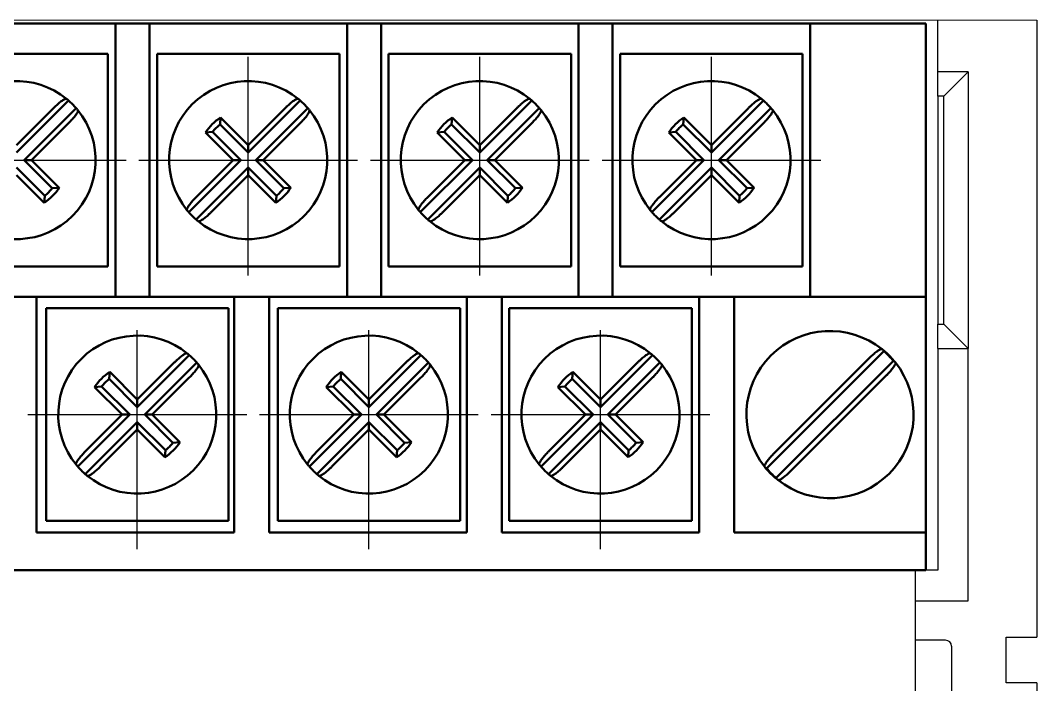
# Model space of a CAD drawing. Header units: millimetres. Extents: x 3520 to 8864, y 403 to 1747.
# Drawn here: x 5623.215 to 5627.228, y 875.92 to 878.544 of the extents above; entities that cross this region are included whole.
import ezdxf

# ---------------------------------------------------------------- set-up
doc = ezdxf.new("R2010")
doc.units = ezdxf.units.MM
doc.linetypes.add('CENTER', pattern=[10.16, 6.35, -1.27, 1.27, -1.27])
doc.layers.add('main', color=5, linetype='Continuous', lineweight=50)
doc.layers.add('ОСЕВЫЕ', color=1, linetype='CENTER', lineweight=25)

msp = doc.modelspace()

# ---------------------------------------------------------------- linework, layer by layer
at = {"color": 0, "linetype": 'Continuous', "lineweight": 15}
for p, q in [((5626.8379, 878.5436, 1518.358), (5620.0579, 878.5436, 1518.358)), ((5627.2279, 878.5436, 1518.358), (5626.8379, 878.5436, 1518.358))]:
    msp.add_line(p, q, dxfattribs=at)
at = {"layer": 'main', "color": 0}
for p, q in [((5623.5907, 878.5316, 1518.358), (5622.8107, 878.5316, 1518.358)), ((5623.5907, 878.5316, 1518.358), (5623.7251, 878.5316, 1518.358)), ((5623.5907, 878.4116, 1518.358), (5623.5907, 878.5316, 1518.358)), ((5623.7251, 878.5316, 1518.358), (5623.7251, 878.4116, 1518.358)), ((5624.5051, 878.5316, 1518.358), (5623.7251, 878.5316, 1518.358)), ((5624.5051, 878.5316, 1518.358), (5624.6395, 878.5316, 1518.358)), ((5624.5051, 878.4116, 1518.358), (5624.5051, 878.5316, 1518.358)), ((5624.6395, 878.5316, 1518.358), (5624.6395, 878.4116, 1518.358)), ((5625.4195, 878.5316, 1518.358), (5624.6395, 878.5316, 1518.358)), ((5625.4195, 878.5316, 1518.358), (5625.5539, 878.5316, 1518.358)), ((5625.4195, 878.4116, 1518.358), (5625.4195, 878.5316, 1518.358)), ((5625.5539, 878.5316, 1518.358), (5625.5539, 878.4116, 1518.358)), ((5626.3339, 878.5316, 1518.358), (5625.5539, 878.5316, 1518.358)), ((5626.3339, 878.5316, 1518.358), (5626.7899, 878.5316, 1518.358)), ((5626.3339, 878.4116, 1518.358), (5626.3339, 878.5316, 1518.358)), ((5626.7899, 878.5316, 1518.358), (5626.7899, 878.4116, 1518.358)), ((5623.5607, 878.4116, 1518.358), (5622.8407, 878.4116, 1518.358)), ((5623.5607, 877.5716, 1518.358), (5623.5607, 878.4116, 1518.358)), ((5623.5907, 877.4516, 1518.358), (5623.5907, 878.4116, 1518.358)), ((5623.7251, 878.4116, 1518.358), (5623.7251, 877.4516, 1518.358)), ((5623.7551, 878.4116, 1518.358), (5623.7551, 877.5716, 1518.358)), ((5624.4751, 878.4116, 1518.358), (5623.7551, 878.4116, 1518.358)), ((5624.4751, 877.5716, 1518.358), (5624.4751, 878.4116, 1518.358)), ((5624.5051, 877.4516, 1518.358), (5624.5051, 878.4116, 1518.358)), ((5624.6395, 878.4116, 1518.358), (5624.6395, 877.4516, 1518.358)), ((5625.3895, 878.4116, 1518.358), (5624.6695, 878.4116, 1518.358)), ((5624.6695, 878.4116, 1518.358), (5624.6695, 877.5716, 1518.358)), ((5625.3895, 877.5716, 1518.358), (5625.3895, 878.4116, 1518.358)), ((5625.4195, 877.4516, 1518.358), (5625.4195, 878.4116, 1518.358)), ((5625.5539, 878.4116, 1518.358), (5625.5539, 877.4516, 1518.358)), ((5626.3039, 878.4116, 1518.358), (5625.5839, 878.4116, 1518.358)), ((5625.5839, 878.4116, 1518.358), (5625.5839, 877.5716, 1518.358)), ((5626.3039, 877.5716, 1518.358), (5626.3039, 878.4116, 1518.358)), ((5626.3339, 877.4516, 1518.358), (5626.3339, 878.4116, 1518.358)), ((5626.7899, 877.4516, 1518.358), (5626.7899, 878.4116, 1518.358)), ((5623.4061, 878.2264, 1518.358), (5623.2007, 878.021, 1518.358)), ((5624.3205, 878.2264, 1518.358), (5624.1151, 878.021, 1518.358)), ((5625.2349, 878.2264, 1518.358), (5625.0295, 878.021, 1518.358)), ((5626.1493, 878.2264, 1518.358), (5625.9439, 878.021, 1518.358)), ((5623.3467, 878.197, 1518.358), (5623.2007, 878.051, 1518.358)), ((5623.2302, 877.9916, 1518.358), (5623.4355, 878.1969, 1518.358)), ((5624.2611, 878.197, 1518.358), (5624.1151, 878.051, 1518.358)), ((5624.1446, 877.9916, 1518.358), (5624.3499, 878.1969, 1518.358)), ((5625.1755, 878.197, 1518.358), (5625.0295, 878.051, 1518.358)), ((5625.059, 877.9916, 1518.358), (5625.2643, 878.1969, 1518.358)), ((5626.0899, 878.197, 1518.358), (5625.9439, 878.051, 1518.358)), ((5625.9734, 877.9916, 1518.358), (5626.1787, 878.1969, 1518.358)), ((5623.2601, 877.9916, 1518.358), (5623.4061, 878.1376, 1518.358)), ((5624.0039, 878.1322, 1518.358), (5624.0062, 878.1598, 1518.358)), ((5624.1151, 878.021, 1518.358), (5624.0039, 878.1322, 1518.358)), ((5624.1151, 878.051, 1518.358), (5624.0062, 878.1598, 1518.358)), ((5624.1745, 877.9916, 1518.358), (5624.3205, 878.1376, 1518.358)), ((5624.9183, 878.1322, 1518.358), (5624.9206, 878.1598, 1518.358)), ((5625.0295, 878.021, 1518.358), (5624.9183, 878.1322, 1518.358)), ((5625.0295, 878.051, 1518.358), (5624.9206, 878.1598, 1518.358)), ((5625.0889, 877.9916, 1518.358), (5625.2349, 878.1376, 1518.358)), ((5625.8327, 878.1322, 1518.358), (5625.835, 878.1598, 1518.358)), ((5625.9439, 878.021, 1518.358), (5625.8327, 878.1322, 1518.358)), ((5625.9439, 878.051, 1518.358), (5625.835, 878.1598, 1518.358)), ((5626.0033, 877.9916, 1518.358), (5626.1493, 878.1376, 1518.358)), ((5623.9745, 878.1027, 1518.358), (5623.9468, 878.1004, 1518.358)), ((5623.9468, 878.1004, 1518.358), (5624.0557, 877.9916, 1518.358)), ((5623.9745, 878.1027, 1518.358), (5624.0856, 877.9916, 1518.358)), ((5624.8889, 878.1027, 1518.358), (5624.8612, 878.1004, 1518.358)), ((5624.8612, 878.1004, 1518.358), (5624.9701, 877.9916, 1518.358)), ((5624.8889, 878.1027, 1518.358), (5625, 877.9916, 1518.358)), ((5625.8033, 878.1027, 1518.358), (5625.7756, 878.1004, 1518.358)), ((5625.7756, 878.1004, 1518.358), (5625.8845, 877.9916, 1518.358)), ((5625.8033, 878.1027, 1518.358), (5625.9144, 877.9916, 1518.358)), ((5624.1151, 878.021, 1518.358), (5624.1151, 878.051, 1518.358)), ((5625.0295, 878.021, 1518.358), (5625.0295, 878.051, 1518.358)), ((5625.9439, 878.021, 1518.358), (5625.9439, 878.051, 1518.358)), ((5623.2302, 877.9916, 1518.358), (5623.2601, 877.9916, 1518.358)), ((5623.3413, 877.8804, 1518.358), (5623.2302, 877.9916, 1518.358)), ((5623.3689, 877.8827, 1518.358), (5623.2601, 877.9916, 1518.358)), ((5624.0856, 877.9916, 1518.358), (5623.8802, 877.7862, 1518.358)), ((5624.0557, 877.9916, 1518.358), (5623.9097, 877.8456, 1518.358)), ((5624.0856, 877.9916, 1518.358), (5624.0557, 877.9916, 1518.358)), ((5624.1446, 877.9916, 1518.358), (5624.1745, 877.9916, 1518.358)), ((5624.2557, 877.8804, 1518.358), (5624.1446, 877.9916, 1518.358)), ((5624.2833, 877.8827, 1518.358), (5624.1745, 877.9916, 1518.358)), ((5625, 877.9916, 1518.358), (5624.7946, 877.7862, 1518.358)), ((5624.9701, 877.9916, 1518.358), (5624.8241, 877.8456, 1518.358)), ((5625, 877.9916, 1518.358), (5624.9701, 877.9916, 1518.358)), ((5625.059, 877.9916, 1518.358), (5625.0889, 877.9916, 1518.358)), ((5625.1701, 877.8804, 1518.358), (5625.059, 877.9916, 1518.358)), ((5625.1977, 877.8827, 1518.358), (5625.0889, 877.9916, 1518.358)), ((5625.9144, 877.9916, 1518.358), (5625.709, 877.7862, 1518.358)), ((5625.8845, 877.9916, 1518.358), (5625.7385, 877.8456, 1518.358)), ((5625.9144, 877.9916, 1518.358), (5625.8845, 877.9916, 1518.358)), ((5625.9734, 877.9916, 1518.358), (5626.0033, 877.9916, 1518.358)), ((5626.0845, 877.8804, 1518.358), (5625.9734, 877.9916, 1518.358)), ((5626.1121, 877.8827, 1518.358), (5626.0033, 877.9916, 1518.358)), ((5623.2007, 877.9621, 1518.358), (5623.3118, 877.8509, 1518.358)), ((5623.2007, 877.9322, 1518.358), (5623.3095, 877.8233, 1518.358)), ((5623.9097, 877.7567, 1518.358), (5624.1151, 877.9621, 1518.358)), ((5623.9691, 877.7862, 1518.358), (5624.1151, 877.9322, 1518.358)), ((5624.1151, 877.9621, 1518.358), (5624.1151, 877.9322, 1518.358)), ((5624.1151, 877.9621, 1518.358), (5624.2262, 877.8509, 1518.358)), ((5624.1151, 877.9322, 1518.358), (5624.2239, 877.8233, 1518.358)), ((5624.8241, 877.7567, 1518.358), (5625.0295, 877.9621, 1518.358)), ((5624.8835, 877.7862, 1518.358), (5625.0295, 877.9322, 1518.358)), ((5625.0295, 877.9621, 1518.358), (5625.0295, 877.9322, 1518.358)), ((5625.0295, 877.9621, 1518.358), (5625.1406, 877.8509, 1518.358)), ((5625.0295, 877.9322, 1518.358), (5625.1383, 877.8233, 1518.358)), ((5625.7385, 877.7567, 1518.358), (5625.9439, 877.9621, 1518.358)), ((5625.7979, 877.7862, 1518.358), (5625.9439, 877.9322, 1518.358)), ((5625.9439, 877.9621, 1518.358), (5625.9439, 877.9322, 1518.358)), ((5625.9439, 877.9621, 1518.358), (5626.055, 877.8509, 1518.358)), ((5625.9439, 877.9322, 1518.358), (5626.0527, 877.8233, 1518.358)), ((5623.3118, 877.8509, 1518.358), (5623.3095, 877.8233, 1518.358)), ((5623.3413, 877.8804, 1518.358), (5623.3689, 877.8827, 1518.358)), ((5624.2262, 877.8509, 1518.358), (5624.2239, 877.8233, 1518.358)), ((5624.2557, 877.8804, 1518.358), (5624.2833, 877.8827, 1518.358)), ((5625.1406, 877.8509, 1518.358), (5625.1383, 877.8233, 1518.358)), ((5625.1701, 877.8804, 1518.358), (5625.1977, 877.8827, 1518.358)), ((5626.055, 877.8509, 1518.358), (5626.0527, 877.8233, 1518.358)), ((5626.0845, 877.8804, 1518.358), (5626.1121, 877.8827, 1518.358)), ((5622.8407, 877.5716, 1518.358), (5623.5607, 877.5716, 1518.358)), ((5623.7551, 877.5716, 1518.358), (5624.4751, 877.5716, 1518.358)), ((5624.6695, 877.5716, 1518.358), (5625.3895, 877.5716, 1518.358)), ((5625.5839, 877.5716, 1518.358), (5626.3039, 877.5716, 1518.358)), ((5623.1419, 877.4516, 1518.358), (5623.2799, 877.4516, 1518.358)), ((5623.2799, 877.4516, 1518.358), (5623.2799, 877.3316, 1518.358)), ((5624.0599, 877.4516, 1518.358), (5623.2799, 877.4516, 1518.358)), ((5624.0599, 877.4516, 1518.358), (5624.1979, 877.4516, 1518.358)), ((5624.0599, 877.3316, 1518.358), (5624.0599, 877.4516, 1518.358)), ((5624.1979, 877.4516, 1518.358), (5624.1979, 877.3316, 1518.358)), ((5624.9779, 877.4516, 1518.358), (5624.1979, 877.4516, 1518.358)), ((5624.9779, 877.4516, 1518.358), (5625.1159, 877.4516, 1518.358)), ((5624.9779, 877.3316, 1518.358), (5624.9779, 877.4516, 1518.358)), ((5625.1159, 877.4516, 1518.358), (5625.1159, 877.3316, 1518.358)), ((5625.8959, 877.4516, 1518.358), (5625.1159, 877.4516, 1518.358)), ((5625.8959, 877.3316, 1518.358), (5625.8959, 877.4516, 1518.358)), ((5625.8959, 877.4516, 1518.358), (5626.0339, 877.4516, 1518.358)), ((5626.0339, 877.4516, 1518.358), (5626.0339, 877.3316, 1518.358)), ((5626.7899, 877.4516, 1518.358), (5626.0339, 877.4516, 1518.358)), ((5626.7899, 877.4516, 1518.358), (5626.7899, 876.5216, 1518.358)), ((5623.3171, 877.4066, 1518.358), (5623.3171, 876.5666, 1518.358)), ((5624.0371, 877.4066, 1518.358), (5623.3171, 877.4066, 1518.358)), ((5624.0371, 876.5666, 1518.358), (5624.0371, 877.4066, 1518.358)), ((5624.9515, 877.4066, 1518.358), (5624.2315, 877.4066, 1518.358)), ((5624.2315, 877.4066, 1518.358), (5624.2315, 876.5666, 1518.358)), ((5624.9515, 876.5666, 1518.358), (5624.9515, 877.4066, 1518.358)), ((5625.1459, 877.4066, 1518.358), (5625.1459, 876.5666, 1518.358)), ((5625.8659, 877.4066, 1518.358), (5625.1459, 877.4066, 1518.358)), ((5625.8659, 876.5666, 1518.358), (5625.8659, 877.4066, 1518.358)), ((5623.2799, 877.3316, 1518.358), (5623.2799, 876.5216, 1518.358)), ((5624.0599, 876.5216, 1518.358), (5624.0599, 877.3316, 1518.358)), ((5624.1979, 877.3316, 1518.358), (5624.1979, 876.5216, 1518.358)), ((5624.9779, 876.5216, 1518.358), (5624.9779, 877.3316, 1518.358)), ((5625.1159, 877.3316, 1518.358), (5625.1159, 876.5216, 1518.358)), ((5625.8959, 876.5216, 1518.358), (5625.8959, 877.3316, 1518.358)), ((5626.0339, 877.3316, 1518.358), (5626.0339, 876.5216, 1518.358)), ((5623.8825, 877.2214, 1518.358), (5623.6771, 877.016, 1518.358)), ((5624.7969, 877.2214, 1518.358), (5624.5915, 877.016, 1518.358)), ((5625.7113, 877.2214, 1518.358), (5625.5059, 877.016, 1518.358)), ((5626.6242, 877.2369, 1518.358), (5626.1616, 876.7742, 1518.358)), ((5626.5658, 877.2084, 1518.358), (5626.1901, 876.8326, 1518.358)), ((5626.6242, 877.2369, 1518.358), (5626.6242, 877.2392, 1518.358)), ((5623.8231, 877.192, 1518.358), (5623.6771, 877.046, 1518.358)), ((5623.7066, 876.9866, 1518.358), (5623.9119, 877.1919, 1518.358)), ((5624.7375, 877.192, 1518.358), (5624.5915, 877.046, 1518.358)), ((5624.621, 876.9866, 1518.358), (5624.8263, 877.1919, 1518.358)), ((5625.6519, 877.192, 1518.358), (5625.5059, 877.046, 1518.358)), ((5625.5354, 876.9866, 1518.358), (5625.7407, 877.1919, 1518.358)), ((5626.1995, 876.7362, 1518.358), (5626.6622, 877.1989, 1518.358)), ((5626.6622, 877.1989, 1518.358), (5626.6645, 877.1988, 1518.358)), ((5623.5659, 877.1272, 1518.358), (5623.5682, 877.1548, 1518.358)), ((5623.6771, 877.016, 1518.358), (5623.5659, 877.1272, 1518.358)), ((5623.6771, 877.046, 1518.358), (5623.5682, 877.1548, 1518.358)), ((5623.7365, 876.9866, 1518.358), (5623.8825, 877.1326, 1518.358)), ((5624.4803, 877.1272, 1518.358), (5624.4826, 877.1548, 1518.358)), ((5624.5915, 877.016, 1518.358), (5624.4803, 877.1272, 1518.358)), ((5624.5915, 877.046, 1518.358), (5624.4826, 877.1548, 1518.358)), ((5624.6509, 876.9866, 1518.358), (5624.7969, 877.1326, 1518.358)), ((5625.3947, 877.1272, 1518.358), (5625.397, 877.1548, 1518.358)), ((5625.5059, 877.016, 1518.358), (5625.3947, 877.1272, 1518.358)), ((5625.5059, 877.046, 1518.358), (5625.397, 877.1548, 1518.358)), ((5625.5653, 876.9866, 1518.358), (5625.7113, 877.1326, 1518.358)), ((5626.2579, 876.7647, 1518.358), (5626.6337, 877.1405, 1518.358)), ((5623.5365, 877.0977, 1518.358), (5623.5088, 877.0954, 1518.358)), ((5623.5088, 877.0954, 1518.358), (5623.6177, 876.9866, 1518.358)), ((5623.5365, 877.0977, 1518.358), (5623.6476, 876.9866, 1518.358)), ((5624.4509, 877.0977, 1518.358), (5624.4232, 877.0954, 1518.358)), ((5624.4232, 877.0954, 1518.358), (5624.5321, 876.9866, 1518.358)), ((5624.4509, 877.0977, 1518.358), (5624.562, 876.9866, 1518.358)), ((5625.3653, 877.0977, 1518.358), (5625.3376, 877.0954, 1518.358)), ((5625.3376, 877.0954, 1518.358), (5625.4465, 876.9866, 1518.358)), ((5625.3653, 877.0977, 1518.358), (5625.4764, 876.9866, 1518.358)), ((5623.6771, 877.016, 1518.358), (5623.6771, 877.046, 1518.358)), ((5624.5915, 877.016, 1518.358), (5624.5915, 877.046, 1518.358)), ((5625.5059, 877.016, 1518.358), (5625.5059, 877.046, 1518.358)), ((5623.6476, 876.9866, 1518.358), (5623.4422, 876.7812, 1518.358)), ((5623.6177, 876.9866, 1518.358), (5623.4717, 876.8406, 1518.358)), ((5623.6476, 876.9866, 1518.358), (5623.6177, 876.9866, 1518.358)), ((5623.7066, 876.9866, 1518.358), (5623.7365, 876.9866, 1518.358)), ((5623.8177, 876.8754, 1518.358), (5623.7066, 876.9866, 1518.358)), ((5623.8453, 876.8777, 1518.358), (5623.7365, 876.9866, 1518.358)), ((5624.562, 876.9866, 1518.358), (5624.3566, 876.7812, 1518.358)), ((5624.5321, 876.9866, 1518.358), (5624.3861, 876.8406, 1518.358)), ((5624.562, 876.9866, 1518.358), (5624.5321, 876.9866, 1518.358)), ((5624.621, 876.9866, 1518.358), (5624.6509, 876.9866, 1518.358)), ((5624.7321, 876.8754, 1518.358), (5624.621, 876.9866, 1518.358)), ((5624.7597, 876.8777, 1518.358), (5624.6509, 876.9866, 1518.358)), ((5625.4764, 876.9866, 1518.358), (5625.271, 876.7812, 1518.358)), ((5625.4465, 876.9866, 1518.358), (5625.3005, 876.8406, 1518.358)), ((5625.4764, 876.9866, 1518.358), (5625.4465, 876.9866, 1518.358)), ((5625.5354, 876.9866, 1518.358), (5625.5653, 876.9866, 1518.358)), ((5625.6465, 876.8754, 1518.358), (5625.5354, 876.9866, 1518.358)), ((5625.6741, 876.8777, 1518.358), (5625.5653, 876.9866, 1518.358)), ((5623.4717, 876.7517, 1518.358), (5623.6771, 876.9571, 1518.358)), ((5623.5311, 876.7812, 1518.358), (5623.6771, 876.9272, 1518.358)), ((5623.6771, 876.9571, 1518.358), (5623.6771, 876.9272, 1518.358)), ((5623.6771, 876.9571, 1518.358), (5623.7882, 876.8459, 1518.358)), ((5623.6771, 876.9272, 1518.358), (5623.786, 876.8183, 1518.358)), ((5624.3861, 876.7517, 1518.358), (5624.5915, 876.9571, 1518.358)), ((5624.4455, 876.7812, 1518.358), (5624.5915, 876.9272, 1518.358)), ((5624.5915, 876.9571, 1518.358), (5624.5915, 876.9272, 1518.358)), ((5624.5915, 876.9571, 1518.358), (5624.7026, 876.8459, 1518.358)), ((5624.5915, 876.9272, 1518.358), (5624.7003, 876.8183, 1518.358)), ((5625.3005, 876.7517, 1518.358), (5625.5059, 876.9571, 1518.358)), ((5625.3599, 876.7812, 1518.358), (5625.5059, 876.9272, 1518.358)), ((5625.5059, 876.9571, 1518.358), (5625.5059, 876.9272, 1518.358)), ((5625.5059, 876.9571, 1518.358), (5625.617, 876.8459, 1518.358)), ((5625.5059, 876.9272, 1518.358), (5625.6147, 876.8183, 1518.358)), ((5623.7882, 876.8459, 1518.358), (5623.786, 876.8183, 1518.358)), ((5623.8177, 876.8754, 1518.358), (5623.8453, 876.8777, 1518.358)), ((5624.7026, 876.8459, 1518.358), (5624.7003, 876.8183, 1518.358)), ((5624.7321, 876.8754, 1518.358), (5624.7597, 876.8777, 1518.358)), ((5625.617, 876.8459, 1518.358), (5625.6147, 876.8183, 1518.358)), ((5625.6465, 876.8754, 1518.358), (5625.6741, 876.8777, 1518.358)), ((5626.1616, 876.7742, 1518.358), (5626.1592, 876.7743, 1518.358)), ((5626.1995, 876.7362, 1518.358), (5626.1996, 876.7339, 1518.358)), ((5623.3171, 876.5666, 1518.358), (5624.0371, 876.5666, 1518.358)), ((5624.2315, 876.5666, 1518.358), (5624.9515, 876.5666, 1518.358)), ((5625.1459, 876.5666, 1518.358), (5625.8659, 876.5666, 1518.358)), ((5623.2799, 876.5216, 1518.358), (5624.0599, 876.5216, 1518.358)), ((5624.1979, 876.5216, 1518.358), (5624.9779, 876.5216, 1518.358)), ((5625.1159, 876.5216, 1518.358), (5625.8959, 876.5216, 1518.358)), ((5626.0339, 876.5216, 1518.358), (5626.7899, 876.5216, 1518.358)), ((5626.7899, 876.3716, 1518.358), (5626.7899, 876.5216, 1518.358)), ((5626.7899, 876.3716, 1518.358), (5620.0699, 876.3716, 1518.358))]:
    msp.add_line(p, q, dxfattribs=at)
at = {"layer": 'main', "color": 0, "lineweight": 25}
for p, q in [((5626.8379, 878.3396, 1518.358), (5626.8379, 878.5436, 1518.358)), ((5627.2279, 878.5436, 1518.358), (5627.2279, 876.1076, 1518.358)), ((5626.9579, 878.3396, 1518.358), (5626.8379, 878.3396, 1518.358)), ((5626.8379, 878.2436, 1518.358), (5626.8379, 878.3396, 1518.358)), ((5626.9579, 878.3396, 1518.358), (5626.8619, 878.2436, 1518.358)), ((5626.9579, 878.3396, 1518.358), (5626.9579, 877.2476, 1518.358)), ((5626.8619, 878.2436, 1518.358), (5626.8379, 878.2436, 1518.358)), ((5626.8379, 878.2436, 1518.358), (5626.8379, 877.3436, 1518.358)), ((5626.8619, 877.3436, 1518.358), (5626.8619, 878.2436, 1518.358)), ((5626.8379, 877.3436, 1518.358), (5626.8619, 877.3436, 1518.358)), ((5626.8379, 877.2476, 1518.358), (5626.8379, 877.3436, 1518.358)), ((5626.9579, 877.2476, 1518.358), (5626.8619, 877.3436, 1518.358)), ((5626.8379, 877.2476, 1518.358), (5626.9579, 877.2476, 1518.358)), ((5626.8379, 877.2476, 1518.358), (5626.8379, 876.3716, 1518.358)), ((5626.9579, 876.2516, 1518.358), (5626.9579, 877.2476, 1518.358)), ((5626.7479, 876.3716, 1518.358), (5626.7479, 875.6636, 1518.358)), ((5626.8379, 876.3716, 1518.358), (5626.7479, 876.3716, 1518.358)), ((5626.7479, 876.2516, 1518.358), (5626.9579, 876.2516, 1518.358)), ((5626.8679, 876.0956, 1518.358), (5626.7479, 876.0956, 1518.358)), ((5627.1079, 876.1076, 1518.358), (5627.2279, 876.1076, 1518.358)), ((5627.1079, 875.9276, 1518.358), (5627.1079, 876.1076, 1518.358)), ((5626.8919, 876.0716, 1518.358), (5626.8919, 875.8796, 1518.358)), ((5627.2279, 875.9276, 1518.358), (5627.1079, 875.9276, 1518.358)), ((5627.2279, 875.9276, 1518.358), (5627.2279, 875.6636, 1518.358))]:
    msp.add_line(p, q, dxfattribs=at)
at = {"layer": 'main', "color": 0}
for centre, radius, start, end in [((5623.2007, 877.9916, 1518.358), 0.312, 50.7798, 219.2202), ((5624.1151, 877.9916, 1518.358), 0.312, 50.7798, 219.2202), ((5625.0295, 877.9916, 1518.358), 0.312, 50.7798, 219.2202), ((5625.9439, 877.9916, 1518.358), 0.312, 50.7798, 219.2202), ((5623.2007, 877.9916, 1518.358), 0.312, 48.8301, 50.7798), ((5623.2007, 877.9916, 1518.358), 0.312, 41.1699, 48.8301), ((5624.1151, 877.9916, 1518.358), 0.312, 48.8301, 50.7798), ((5624.1151, 877.9916, 1518.358), 0.312, 41.1699, 48.8301), ((5625.0295, 877.9916, 1518.358), 0.312, 48.8301, 50.7798), ((5625.0295, 877.9916, 1518.358), 0.312, 41.1699, 48.8301), ((5625.9439, 877.9916, 1518.358), 0.312, 48.8301, 50.7798), ((5625.9439, 877.9916, 1518.358), 0.312, 41.1699, 48.8301), ((5623.2007, 877.9916, 1518.358), 0.312, 230.7798, 39.2202), ((5623.2007, 877.9916, 1518.358), 0.312, 39.2202, 41.1699), ((5624.1151, 877.9916, 1518.358), 0.312, 230.7798, 39.2202), ((5624.1151, 877.9916, 1518.358), 0.312, 39.2202, 41.1699), ((5625.0295, 877.9916, 1518.358), 0.312, 230.7798, 39.2202), ((5625.0295, 877.9916, 1518.358), 0.312, 39.2202, 41.1699), ((5625.9439, 877.9916, 1518.358), 0.312, 230.7798, 39.2202), ((5625.9439, 877.9916, 1518.358), 0.312, 39.2202, 41.1699), ((5624.1151, 877.9916, 1518.358), 0.2004, 122.9031, 147.0969), ((5624.1151, 877.9916, 1518.358), 0.1793, 128.3235, 141.6765), ((5625.0295, 877.9916, 1518.358), 0.2004, 122.9031, 147.0969), ((5625.0295, 877.9916, 1518.358), 0.1793, 128.3235, 141.6765), ((5625.9439, 877.9916, 1518.358), 0.2004, 122.9031, 147.0969), ((5625.9439, 877.9916, 1518.358), 0.1793, 128.3235, 141.6765), ((5623.2007, 877.9916, 1518.358), 0.2004, 302.9031, 327.0969), ((5623.2007, 877.9916, 1518.358), 0.1793, 308.3235, 321.6765), ((5624.1151, 877.9916, 1518.358), 0.2004, 302.9031, 327.0969), ((5624.1151, 877.9916, 1518.358), 0.1793, 308.3235, 321.6765), ((5625.0295, 877.9916, 1518.358), 0.2004, 302.9031, 327.0969), ((5625.0295, 877.9916, 1518.358), 0.1793, 308.3235, 321.6765), ((5625.9439, 877.9916, 1518.358), 0.2004, 302.9031, 327.0969), ((5625.9439, 877.9916, 1518.358), 0.1793, 308.3235, 321.6765), ((5624.1151, 877.9916, 1518.358), 0.312, 219.2202, 221.1699), ((5624.1151, 877.9916, 1518.358), 0.312, 221.1699, 228.8301), ((5625.0295, 877.9916, 1518.358), 0.312, 219.2202, 221.1699), ((5625.0295, 877.9916, 1518.358), 0.312, 221.1699, 228.8301), ((5625.9439, 877.9916, 1518.358), 0.312, 219.2202, 221.1699), ((5625.9439, 877.9916, 1518.358), 0.312, 221.1699, 228.8301), ((5624.1151, 877.9916, 1518.358), 0.312, 228.8301, 230.7798), ((5625.0295, 877.9916, 1518.358), 0.312, 228.8301, 230.7798), ((5625.9439, 877.9916, 1518.358), 0.312, 228.8301, 230.7798), ((5623.6771, 876.9866, 1518.358), 0.312, 50.7798, 219.2202), ((5624.5915, 876.9866, 1518.358), 0.312, 50.7798, 219.2202), ((5625.5059, 876.9866, 1518.358), 0.312, 50.7798, 219.2202), ((5626.4119, 876.9866, 1518.358), 0.33, 51.5111, 218.4889), ((5626.4119, 876.9866, 1518.358), 0.33, 49.9661, 51.5111), ((5623.6771, 876.9866, 1518.358), 0.312, 48.8301, 50.7798), ((5623.6771, 876.9866, 1518.358), 0.312, 41.1699, 48.8301), ((5624.5915, 876.9866, 1518.358), 0.312, 48.8301, 50.7798), ((5624.5915, 876.9866, 1518.358), 0.312, 41.1699, 48.8301), ((5625.5059, 876.9866, 1518.358), 0.312, 48.8301, 50.7798), ((5625.5059, 876.9866, 1518.358), 0.312, 41.1699, 48.8301), ((5626.4119, 876.9866, 1518.358), 0.33, 40.0339, 49.9661), ((5626.4119, 876.9866, 1518.358), 0.3283, 40.3101, 49.6899), ((5623.6771, 876.9866, 1518.358), 0.312, 230.7798, 39.2202), ((5623.6771, 876.9866, 1518.358), 0.312, 39.2202, 41.1699), ((5624.5915, 876.9866, 1518.358), 0.312, 230.7798, 39.2202), ((5624.5915, 876.9866, 1518.358), 0.312, 39.2202, 41.1699), ((5625.5059, 876.9866, 1518.358), 0.312, 230.7798, 39.2202), ((5625.5059, 876.9866, 1518.358), 0.312, 39.2202, 41.1699), ((5626.4119, 876.9866, 1518.358), 0.33, 231.5111, 38.4889), ((5626.4119, 876.9866, 1518.358), 0.33, 38.4889, 40.0339), ((5623.6771, 876.9866, 1518.358), 0.2004, 122.9031, 147.0969), ((5623.6771, 876.9866, 1518.358), 0.1793, 128.3235, 141.6765), ((5624.5915, 876.9866, 1518.358), 0.2004, 122.9031, 147.0969), ((5624.5915, 876.9866, 1518.358), 0.1793, 128.3235, 141.6765), ((5625.5059, 876.9866, 1518.358), 0.2004, 122.9031, 147.0969), ((5625.5059, 876.9866, 1518.358), 0.1793, 128.3235, 141.6765), ((5623.6771, 876.9866, 1518.358), 0.2004, 302.9031, 327.0969), ((5623.6771, 876.9866, 1518.358), 0.1793, 308.3235, 321.6765), ((5624.5915, 876.9866, 1518.358), 0.2004, 302.9031, 327.0969), ((5624.5915, 876.9866, 1518.358), 0.1793, 308.3235, 321.6765), ((5625.5059, 876.9866, 1518.358), 0.2004, 302.9031, 327.0969), ((5625.5059, 876.9866, 1518.358), 0.1793, 308.3235, 321.6765), ((5623.6771, 876.9866, 1518.358), 0.312, 219.2202, 221.1699), ((5623.6771, 876.9866, 1518.358), 0.312, 221.1699, 228.8301), ((5624.5915, 876.9866, 1518.358), 0.312, 219.2202, 221.1699), ((5624.5915, 876.9866, 1518.358), 0.312, 221.1699, 228.8301), ((5625.5059, 876.9866, 1518.358), 0.312, 219.2202, 221.1699), ((5625.5059, 876.9866, 1518.358), 0.312, 221.1699, 228.8301), ((5626.4119, 876.9866, 1518.358), 0.33, 218.4889, 220.0339), ((5626.4119, 876.9866, 1518.358), 0.33, 220.0339, 229.9661), ((5626.4119, 876.9866, 1518.358), 0.3283, 220.3101, 229.6899), ((5623.6771, 876.9866, 1518.358), 0.312, 228.8301, 230.7798), ((5624.5915, 876.9866, 1518.358), 0.312, 228.8301, 230.7798), ((5625.5059, 876.9866, 1518.358), 0.312, 228.8301, 230.7798), ((5626.4119, 876.9866, 1518.358), 0.33, 229.9661, 231.5111)]:
    msp.add_arc(centre, radius, start, end, dxfattribs=at)
at = {"layer": 'main', "color": 0, "lineweight": 25}
msp.add_arc((5626.8679, 876.0716, 1518.358), 0.024, 0, 90, dxfattribs=at)
at = {"layer": 'main', "color": 0}
for points, knots in [([(5623.398, 878.2333, 1518.358), (5623.3965, 878.2335, 1518.358), (5623.3937, 878.2341, 1518.358), (5623.3836, 878.2286, 1518.358), (5623.3707, 878.219, 1518.358), (5623.3576, 878.2077, 1518.358), (5623.3497, 878.1999, 1518.358), (5623.3467, 878.197, 1518.358)], [0, 0, 0, 0, 0.216574, 0.433079, 0.651196, 0.869988, 1, 1, 1, 1]), ([(5624.3124, 878.2333, 1518.358), (5624.3109, 878.2335, 1518.358), (5624.3081, 878.2341, 1518.358), (5624.298, 878.2286, 1518.358), (5624.2851, 878.219, 1518.358), (5624.272, 878.2077, 1518.358), (5624.2641, 878.1999, 1518.358), (5624.2611, 878.197, 1518.358)], [0, 0, 0, 0, 0.216573, 0.433079, 0.651198, 0.869987, 1, 1, 1, 1]), ([(5625.2268, 878.2333, 1518.358), (5625.2253, 878.2335, 1518.358), (5625.2225, 878.2341, 1518.358), (5625.2125, 878.2286, 1518.358), (5625.1995, 878.219, 1518.358), (5625.1864, 878.2077, 1518.358), (5625.1785, 878.1999, 1518.358), (5625.1755, 878.197, 1518.358)], [0, 0, 0, 0, 0.216573, 0.433076, 0.651195, 0.869987, 1, 1, 1, 1]), ([(5626.1412, 878.2333, 1518.358), (5626.1397, 878.2335, 1518.358), (5626.1369, 878.2341, 1518.358), (5626.1269, 878.2286, 1518.358), (5626.1139, 878.219, 1518.358), (5626.1008, 878.2077, 1518.358), (5626.0929, 878.1999, 1518.358), (5626.0899, 878.197, 1518.358)], [0, 0, 0, 0, 0.216318, 0.43282, 0.650938, 0.869726, 1, 1, 1, 1]), ([(5623.4061, 878.1376, 1518.358), (5623.4109, 878.1425, 1518.358), (5623.4205, 878.1525, 1518.358), (5623.4323, 878.1669, 1518.358), (5623.4403, 878.1788, 1518.358), (5623.4434, 878.1861, 1518.358), (5623.4427, 878.1881, 1518.358), (5623.4424, 878.1888, 1518.358)], [0, 0, 0, 0, 0.216018, 0.431946, 0.650024, 0.868797, 1, 1, 1, 1]), ([(5624.3205, 878.1376, 1518.358), (5624.3253, 878.1425, 1518.358), (5624.3349, 878.1525, 1518.358), (5624.3467, 878.1669, 1518.358), (5624.3547, 878.1788, 1518.358), (5624.3578, 878.1861, 1518.358), (5624.3571, 878.1881, 1518.358), (5624.3568, 878.1888, 1518.358)], [0, 0, 0, 0, 0.216021, 0.431945, 0.650024, 0.868797, 1, 1, 1, 1]), ([(5625.2349, 878.1376, 1518.358), (5625.2397, 878.1425, 1518.358), (5625.2493, 878.1525, 1518.358), (5625.2611, 878.1669, 1518.358), (5625.2691, 878.1788, 1518.358), (5625.2722, 878.1861, 1518.358), (5625.2715, 878.1881, 1518.358), (5625.2712, 878.1888, 1518.358)], [0, 0, 0, 0, 0.2160208, 0.431945, 0.6500248, 0.8687973, 1, 1, 1, 1]), ([(5626.1493, 878.1376, 1518.358), (5626.1504, 878.1387, 1518.358), (5626.1564, 878.1447, 1518.358), (5626.1666, 878.1559, 1518.358), (5626.1776, 878.1697, 1518.358), (5626.1847, 878.1809, 1518.358), (5626.1866, 878.1868, 1518.358), (5626.1858, 878.1884, 1518.358), (5626.1856, 878.1888, 1518.358)], [0, 0, 0, 0, 0.051766, 0.263368, 0.479314, 0.697685, 0.916286, 1, 1, 1, 1]), ([(5623.9097, 877.8456, 1518.358), (5623.9049, 877.8406, 1518.358), (5623.8952, 877.8306, 1518.358), (5623.8835, 877.8162, 1518.358), (5623.8754, 877.8043, 1518.358), (5623.8723, 877.797, 1518.358), (5623.8731, 877.795, 1518.358), (5623.8734, 877.7943, 1518.358)], [0, 0, 0, 0, 0.2160272, 0.4319475, 0.6500253, 0.8687975, 1, 1, 1, 1]), ([(5624.8241, 877.8456, 1518.358), (5624.8193, 877.8406, 1518.358), (5624.8096, 877.8306, 1518.358), (5624.7979, 877.8162, 1518.358), (5624.7898, 877.8043, 1518.358), (5624.7867, 877.797, 1518.358), (5624.7875, 877.795, 1518.358), (5624.7878, 877.7943, 1518.358)], [0, 0, 0, 0, 0.216027, 0.431945, 0.650025, 0.868797, 1, 1, 1, 1]), ([(5625.7385, 877.8456, 1518.358), (5625.7373, 877.8444, 1518.358), (5625.7314, 877.8384, 1518.358), (5625.7212, 877.8272, 1518.358), (5625.7101, 877.8134, 1518.358), (5625.7031, 877.8022, 1518.358), (5625.7012, 877.7963, 1518.358), (5625.7019, 877.7947, 1518.358), (5625.7022, 877.7943, 1518.358)], [0, 0, 0, 0, 0.051772, 0.263372, 0.479315, 0.697685, 0.916286, 1, 1, 1, 1]), ([(5623.9178, 877.7498, 1518.358), (5623.9192, 877.7496, 1518.358), (5623.9221, 877.749, 1518.358), (5623.9321, 877.7545, 1518.358), (5623.9451, 877.7641, 1518.358), (5623.9581, 877.7755, 1518.358), (5623.9661, 877.7833, 1518.358), (5623.9691, 877.7862, 1518.358)], [0, 0, 0, 0, 0.216572, 0.433074, 0.651191, 0.869981, 1, 1, 1, 1]), ([(5624.8322, 877.7498, 1518.358), (5624.8336, 877.7496, 1518.358), (5624.8365, 877.749, 1518.358), (5624.8465, 877.7545, 1518.358), (5624.8595, 877.7641, 1518.358), (5624.8725, 877.7755, 1518.358), (5624.8805, 877.7833, 1518.358), (5624.8835, 877.7862, 1518.358)], [0, 0, 0, 0, 0.216572, 0.433074, 0.651191, 0.869981, 1, 1, 1, 1]), ([(5625.7466, 877.7498, 1518.358), (5625.748, 877.7496, 1518.358), (5625.7509, 877.749, 1518.358), (5625.7609, 877.7545, 1518.358), (5625.7739, 877.7641, 1518.358), (5625.7869, 877.7754, 1518.358), (5625.7949, 877.7832, 1518.358), (5625.7979, 877.7862, 1518.358)], [0, 0, 0, 0, 0.216319, 0.432815, 0.650933, 0.869726, 1, 1, 1, 1]), ([(5626.6173, 877.2449, 1518.358), (5626.6158, 877.2451, 1518.358), (5626.613, 877.2457, 1518.358), (5626.6029, 877.2401, 1518.358), (5626.5899, 877.2305, 1518.358), (5626.5768, 877.2191, 1518.358), (5626.5688, 877.2113, 1518.358), (5626.5658, 877.2084, 1518.358)], [0, 0, 0, 0, 0.216128, 0.432423, 0.650687, 0.87001, 1, 1, 1, 1]), ([(5623.8744, 877.2283, 1518.358), (5623.8729, 877.2285, 1518.358), (5623.8701, 877.2291, 1518.358), (5623.86, 877.2236, 1518.358), (5623.8471, 877.214, 1518.358), (5623.834, 877.2027, 1518.358), (5623.8261, 877.1949, 1518.358), (5623.8231, 877.192, 1518.358)], [0, 0, 0, 0, 0.216573, 0.433076, 0.651193, 0.869984, 1, 1, 1, 1]), ([(5624.7888, 877.2283, 1518.358), (5624.7873, 877.2285, 1518.358), (5624.7845, 877.2291, 1518.358), (5624.7744, 877.2236, 1518.358), (5624.7615, 877.214, 1518.358), (5624.7484, 877.2027, 1518.358), (5624.7405, 877.1949, 1518.358), (5624.7375, 877.192, 1518.358)], [0, 0, 0, 0, 0.216573, 0.433076, 0.651193, 0.869984, 1, 1, 1, 1]), ([(5625.7032, 877.2283, 1518.358), (5625.7017, 877.2285, 1518.358), (5625.6989, 877.2291, 1518.358), (5625.6889, 877.2236, 1518.358), (5625.6759, 877.214, 1518.358), (5625.6628, 877.2027, 1518.358), (5625.6549, 877.1949, 1518.358), (5625.6519, 877.192, 1518.358)], [0, 0, 0, 0, 0.216318, 0.432816, 0.650933, 0.86972, 1, 1, 1, 1]), ([(5623.8825, 877.1326, 1518.358), (5623.8873, 877.1375, 1518.358), (5623.8969, 877.1475, 1518.358), (5623.9087, 877.1619, 1518.358), (5623.9167, 877.1738, 1518.358), (5623.9198, 877.1811, 1518.358), (5623.9191, 877.1831, 1518.358), (5623.9188, 877.1838, 1518.358)], [0, 0, 0, 0, 0.216021, 0.431942, 0.650026, 0.8688, 1, 1, 1, 1]), ([(5624.7969, 877.1326, 1518.358), (5624.8017, 877.1375, 1518.358), (5624.8113, 877.1475, 1518.358), (5624.8231, 877.1619, 1518.358), (5624.8311, 877.1738, 1518.358), (5624.8342, 877.1811, 1518.358), (5624.8335, 877.1831, 1518.358), (5624.8332, 877.1838, 1518.358)], [0, 0, 0, 0, 0.216019, 0.431941, 0.650025, 0.8688, 1, 1, 1, 1]), ([(5625.7113, 877.1326, 1518.358), (5625.7124, 877.1337, 1518.358), (5625.7184, 877.1397, 1518.358), (5625.7286, 877.1509, 1518.358), (5625.7396, 877.1647, 1518.358), (5625.7467, 877.1759, 1518.358), (5625.7486, 877.1818, 1518.358), (5625.7478, 877.1834, 1518.358), (5625.7476, 877.1838, 1518.358)], [0, 0, 0, 0, 0.0517658, 0.2633662, 0.47931, 0.6976856, 0.9162875, 1, 1, 1, 1]), ([(5626.6337, 877.1405, 1518.358), (5626.6348, 877.1416, 1518.358), (5626.6407, 877.1475, 1518.358), (5626.6509, 877.1587, 1518.358), (5626.662, 877.1726, 1518.358), (5626.6692, 877.1839, 1518.358), (5626.6712, 877.1899, 1518.358), (5626.6704, 877.1915, 1518.358), (5626.6702, 877.1919, 1518.358)], [0, 0, 0, 0, 0.048608, 0.260529, 0.477087, 0.696085, 0.915044, 1, 1, 1, 1]), ([(5623.4717, 876.8406, 1518.358), (5623.4669, 876.8356, 1518.358), (5623.4572, 876.8256, 1518.358), (5623.4455, 876.8112, 1518.358), (5623.4374, 876.7993, 1518.358), (5623.4343, 876.792, 1518.358), (5623.4351, 876.79, 1518.358), (5623.4354, 876.7893, 1518.358)], [0, 0, 0, 0, 0.216019, 0.431946, 0.650025, 0.8688, 1, 1, 1, 1]), ([(5624.3861, 876.8406, 1518.358), (5624.3813, 876.8356, 1518.358), (5624.3716, 876.8256, 1518.358), (5624.3599, 876.8112, 1518.358), (5624.3518, 876.7993, 1518.358), (5624.3487, 876.792, 1518.358), (5624.3495, 876.79, 1518.358), (5624.3498, 876.7893, 1518.358)], [0, 0, 0, 0, 0.216021, 0.431948, 0.650026, 0.8688, 1, 1, 1, 1]), ([(5625.3005, 876.8406, 1518.358), (5625.2993, 876.8394, 1518.358), (5625.2934, 876.8334, 1518.358), (5625.2832, 876.8222, 1518.358), (5625.2721, 876.8084, 1518.358), (5625.2651, 876.7972, 1518.358), (5625.2632, 876.7913, 1518.358), (5625.2639, 876.7897, 1518.358), (5625.2642, 876.7893, 1518.358)], [0, 0, 0, 0, 0.051766, 0.263368, 0.479315, 0.697686, 0.916287, 1, 1, 1, 1]), ([(5626.1901, 876.8326, 1518.358), (5626.189, 876.8315, 1518.358), (5626.1831, 876.8256, 1518.358), (5626.1729, 876.8144, 1518.358), (5626.1617, 876.8005, 1518.358), (5626.1546, 876.7892, 1518.358), (5626.1526, 876.7832, 1518.358), (5626.1534, 876.7816, 1518.358), (5626.1536, 876.7812, 1518.358)], [0, 0, 0, 0, 0.048602, 0.260523, 0.477082, 0.696081, 0.915045, 1, 1, 1, 1]), ([(5623.4798, 876.7448, 1518.358), (5623.4812, 876.7446, 1518.358), (5623.4841, 876.744, 1518.358), (5623.4941, 876.7495, 1518.358), (5623.5071, 876.7591, 1518.358), (5623.5201, 876.7705, 1518.358), (5623.5281, 876.7783, 1518.358), (5623.5311, 876.7812, 1518.358)], [0, 0, 0, 0, 0.216573, 0.433076, 0.651193, 0.869984, 1, 1, 1, 1]), ([(5624.3942, 876.7448, 1518.358), (5624.3956, 876.7446, 1518.358), (5624.3985, 876.744, 1518.358), (5624.4085, 876.7495, 1518.358), (5624.4215, 876.7591, 1518.358), (5624.4345, 876.7705, 1518.358), (5624.4425, 876.7783, 1518.358), (5624.4455, 876.7812, 1518.358)], [0, 0, 0, 0, 0.216573, 0.433076, 0.651193, 0.869984, 1, 1, 1, 1]), ([(5625.3086, 876.7448, 1518.358), (5625.31, 876.7446, 1518.358), (5625.3129, 876.744, 1518.358), (5625.3229, 876.7495, 1518.358), (5625.3359, 876.7591, 1518.358), (5625.3489, 876.7704, 1518.358), (5625.3569, 876.7782, 1518.358), (5625.3599, 876.7812, 1518.358)], [0, 0, 0, 0, 0.216318, 0.432817, 0.650934, 0.86972, 1, 1, 1, 1]), ([(5626.2065, 876.7283, 1518.358), (5626.2079, 876.728, 1518.358), (5626.2108, 876.7275, 1518.358), (5626.2209, 876.733, 1518.358), (5626.2339, 876.7427, 1518.358), (5626.247, 876.754, 1518.358), (5626.255, 876.7618, 1518.358), (5626.2579, 876.7647, 1518.358)], [0, 0, 0, 0, 0.21613, 0.432426, 0.650691, 0.870015, 1, 1, 1, 1])]:
    msp.add_open_spline(points, degree=3, knots=knots, dxfattribs=at)
at = {"layer": 'ОСЕВЫЕ', "color": 0, "ltscale": 5}
for p, q in [((5624.1151, 877.5356, 1518.358), (5624.1151, 878.3996, 1518.358)), ((5625.0295, 877.5356, 1518.358), (5625.0295, 878.3996, 1518.358)), ((5625.9439, 877.5356, 1518.358), (5625.9439, 878.3996, 1518.358)), ((5622.7687, 877.9916, 1518.358), (5623.6327, 877.9916, 1518.358)), ((5623.6831, 877.9916, 1518.358), (5624.5471, 877.9916, 1518.358)), ((5624.5975, 877.9916, 1518.358), (5625.4615, 877.9916, 1518.358)), ((5625.5119, 877.9916, 1518.358), (5626.3759, 877.9916, 1518.358)), ((5623.6771, 876.4556, 1518.358), (5623.6771, 877.3196, 1518.358)), ((5624.5915, 876.4556, 1518.358), (5624.5915, 877.3196, 1518.358)), ((5625.5059, 876.4556, 1518.358), (5625.5059, 877.3196, 1518.358)), ((5623.2451, 876.9866, 1518.358), (5624.1091, 876.9866, 1518.358)), ((5624.1595, 876.9866, 1518.358), (5625.0235, 876.9866, 1518.358)), ((5625.0739, 876.9866, 1518.358), (5625.9379, 876.9866, 1518.358))]:
    msp.add_line(p, q, dxfattribs=at)

doc.saveas('drawing.dxf')
